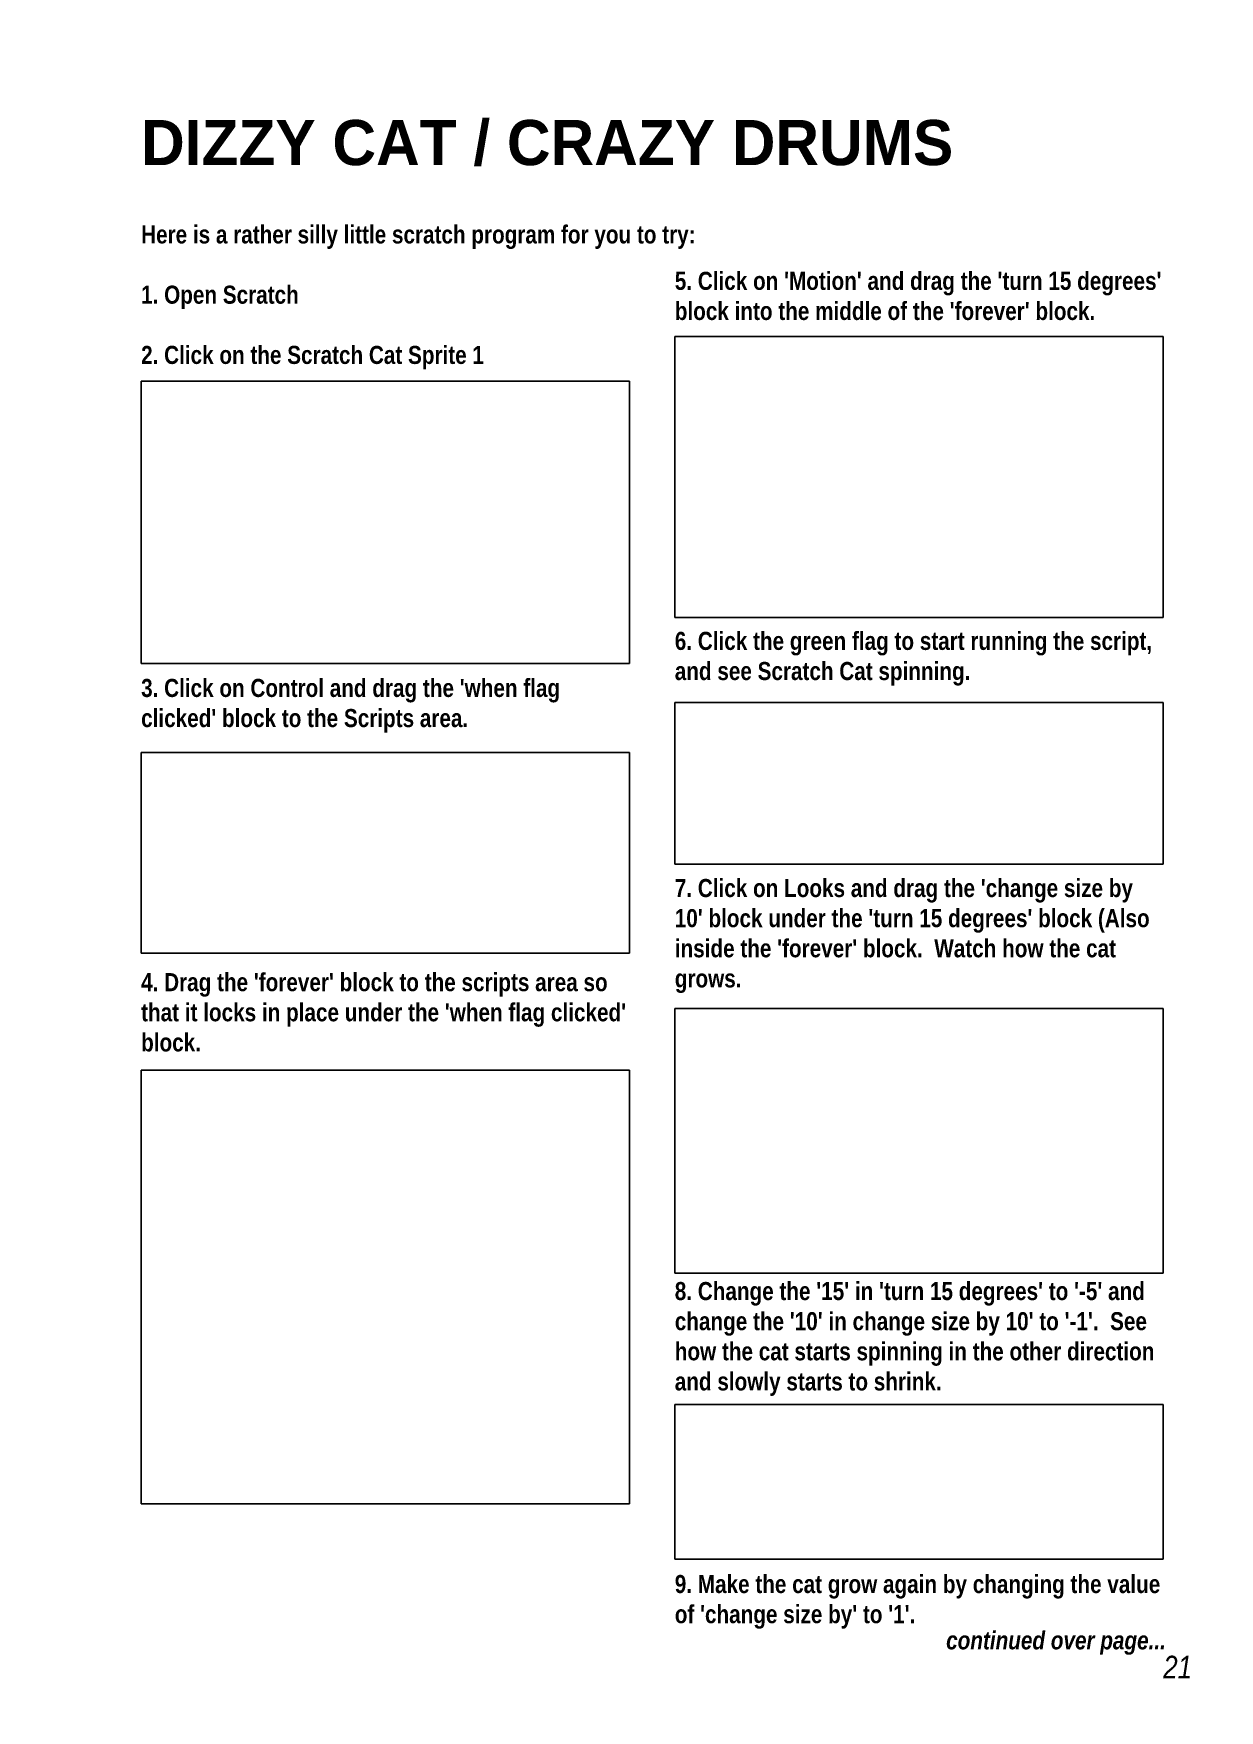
# Paper-space layout 'Page21' of a CAD drawing. Header units: millimetres. Extents: x 17 to 227, y -86 to 211.
# The model-space entities are those that its viewports show. They can reach past a viewport. Long polylines and large blocks are cut down to what shows.
import ezdxf

# ---------------------------------------------------------------- set-up
doc = ezdxf.new("R2010")
doc.units = ezdxf.units.MM
doc.header["$LTSCALE"] = 0.2
doc.layers.get('Defpoints').update_dxf_attribs({"color": 6})
for name, color, linetype in [('Background Fill', 3, 'Continuous'), ('Images', 7, 'Continuous'), ('Text', 7, 'Continuous')]:
    doc.layers.add(name, color=color, linetype=linetype)
doc.layers.get('Defpoints').off()
doc.styles.get("Standard").update_dxf_attribs({"font": 'arial.ttf'})
picture_1 = doc.add_image_def('image3.png', size_in_pixel=(1040, 601))
picture_2 = doc.add_image_def('image4.png', size_in_pixel=(847, 348))
picture_3 = doc.add_image_def('image5.png', size_in_pixel=(474, 421))
picture_4 = doc.add_image_def('image6.png', size_in_pixel=(490, 282))
picture_5 = doc.add_image_def('image7.png', size_in_pixel=(1038, 344))
picture_6 = doc.add_image_def('image8.png', size_in_pixel=(1040, 564))
picture_7 = doc.add_image_def('image9.png', size_in_pixel=(609, 193))

msp = doc.modelspace()

# ---------------------------------------------------------------- linework, layer by layer
at = {"layer": 'Background Fill', "color": 251, "true_color": 0x636363}
msp.add_solid([(738.56, 297), (948.56, 297), (738.56, 0), (948.56, 0)], dxfattribs=at)

# ---------------------------------------------------------------- texts
at = {"char_height": 3.2, "attachment_point": 1}
for s, width, insert in [('{\\fViner Hand ITC|b1|i0|c0|p66;\\H2.5x;DIZZY CAT / CRAZY DRUMS\\P\\fArial Narrow|b1|i0|c0|p34;\\H0.4x;\\PHere is a rather silly little scratch program for you to try:\\P\\P1. Open Scratch\\P\\P2. Click on the Scratch Cat Sprite 1}', 181, (967.56, 282)), ("{\\fArial Narrow|b1|i0|c0|p34;5. Click on 'Motion' and drag the 'turn 15 degrees' block into the middle of the 'forever' block.}", 86.5, (1062.06, 255.11)), ('{\\fArial Narrow|b1|i0|c0|p34;6. Click the green flag to start running the script, and see Scratch Cat spinning.}', 86.5, (1062.06, 191.34)), ("{\\fArial Narrow|b1|i0|c0|p34;3. Click on Control and drag the 'when flag clicked' block to the Scripts area.}", 86.5, (967.56, 183.01)), ("{\\fArial Narrow|b1|i0|c0|p34;7. Click on Looks and drag the 'change size by 10' block under the 'turn 15 degrees' block (Also inside the 'forever' block.  Watch how the cat grows.}", 86.5, (1062.06, 147.57)), ("{\\fArial Narrow|b1|i0|c0|p34;4. Drag the 'forever' block to the scripts area so that it locks in place under the 'when flag clicked' block.}", 86.5, (967.56, 130.9)), ("{\\fArial Narrow|b1|i0|c0|p34;8. Change the '15' in 'turn 15 degrees' to '-5' and change the '10' in change size by 10' to '-1'.  See how the cat starts spinning in the other direction and slowly starts to shrink.}", 86.5, (1062.06, 76.19)), ("{\\fArial Narrow|b1|i0|c0|p34;9. Make the cat grow again by changing the value of 'change size by' to '1'.}", 86.5, (1062.06, 24.3)), ('\\pi48.056;{\\fArial Narrow|b1|i1|c0|p34;continued over page...}', 86.5, (1062.06, 14.33))]:
    msp.add_mtext_dynamic_manual_height_columns(s, width=width, gutter_width=12.5, heights=[0], dxfattribs=dict(at, insert=insert))
at = {"layer": 'Text', "color": 255, "insert": (1148.56, 10), "char_height": 4, "attachment_point": 1}
msp.add_mtext_dynamic_manual_height_columns('{\\fArial Narrow|b0|i1|c0|p34;\\C43;21}', width=9.7232, gutter_width=12.5, heights=[0], dxfattribs=at)

# ---------------------------------------------------------------- pictures from other files: only their frames are drawn
at = {"layer": 'Images'}
image = msp.add_image(picture_4, insert=(1062.06, 193.86), size_in_units=(86.5, 49.78), dxfattribs=at)
image.dxf.flags = 7
image = msp.add_image(picture_1, insert=(967.56, 185.76), size_in_units=(86.5, 49.99), dxfattribs=at)
image.dxf.flags = 7
image = msp.add_image(picture_5, insert=(1062.06, 150.17), size_in_units=(86.5, 28.67), dxfattribs=at)
image.dxf.flags = 7
image = msp.add_image(picture_2, insert=(967.56, 134.44), size_in_units=(86.5, 35.54), dxfattribs=at)
image.dxf.flags = 7
image = msp.add_image(picture_6, insert=(1062.06, 77.75), size_in_units=(86.5, 46.91), dxfattribs=at)
image.dxf.flags = 7
image = msp.add_image(picture_3, insert=(967.56, 36.88), size_in_units=(86.5, 76.83), dxfattribs=at)
image.dxf.flags = 7
image = msp.add_image(picture_7, insert=(1062.06, 27.08), size_in_units=(86.5, 27.41), dxfattribs=at)
image.dxf.flags = 7

psp = doc.layouts.new('Page21')

# ---------------------------------------------------------------- viewports
at = {"layer": 'Defpoints'}
psp.add_viewport(center=(121.75, 62.01), size=(210, 297), view_center_point=(1053.51, 148.81), view_height=297, dxfattribs=at)

doc.saveas('drawing.dxf')
